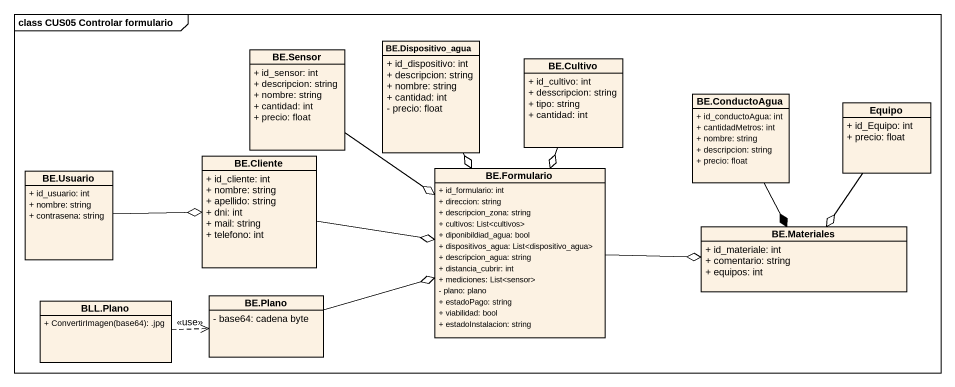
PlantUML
@startuml
mainframe class CUS05 Controlar formulario
hide circle
hide empty members
skinparam classAttributeIconSize 0
class "BE.Sensor" as BE_Sensor {
  + id_sensor: int
  + descripcion: string
  + nombre: string
  + cantidad: int
  + precio: float
}
class "BE.Dispositivo_agua" as BE_Dispositivo_agua {
  + id_dispositivo: int
  + descripcion: string
  + nombre: string
  + cantidad: int
  - precio: float
}
class "BE.Cultivo" as BE_Cultivo {
  + id_cultivo: int
  + desscripcion: string
  + tipo: string
  + cantidad: int
}
class "BE.ConductoAgua" as BE_ConductoAgua {
  + id_conductoAgua: int
  + cantidadMetros: int
  + nombre: string
  + descripcion: string
  + precio: float
}
class Equipo {
  + id_Equipo: int
  + precio: float
}
class "BE.Usuario" as BE_Usuario {
  + id_usuario: int
  + nombre: string
  + contrasena: string
}
class "BE.Cliente" as BE_Cliente {
  + id_cliente: int
  + nombre: string
  + apellido: string
  + dni: int
  + mail: string
  + telefono: int
}
class "BE.Formulario" as BE_Formulario {
  + id_formulario: int
  + direccion: string
  + descripcion_zona: string
  + cultivos: List<cultivos>
  + diponibildiad_agua: bool
  + dispositivos_agua: List<dispositivo_agua>
  + descripcion_agua: string
  + distancia_cubrir: int
  + mediciones: List<sensor>
  - plano: plano
  + estadoPago: string
  + viabilidad: bool
  + estadoInstalacion: string
}
class "BE.Materiales" as BE_Materiales {
  + id_materiale: int
  + comentario: string
  + equipos: int
}
class "BLL.Plano" as BLL_Plano {
  + ConvertirImagen(base64): .jpg
}
class "BE.Plano" as BE_Plano {
  - base64: cadena byte
}
BE_Sensor --o BE_Formulario
BE_Dispositivo_agua --o BE_Formulario
BE_Cultivo --o BE_Formulario
BE_ConductoAgua --* BE_Materiales
Equipo --o BE_Materiales
BE_Usuario -right-o BE_Cliente
BE_Cliente -right-o BE_Formulario
BE_Formulario -right-o BE_Materiales
BLL_Plano .right.> BE_Plano : <<use>>
BE_Plano -right-o BE_Formulario
@enduml
